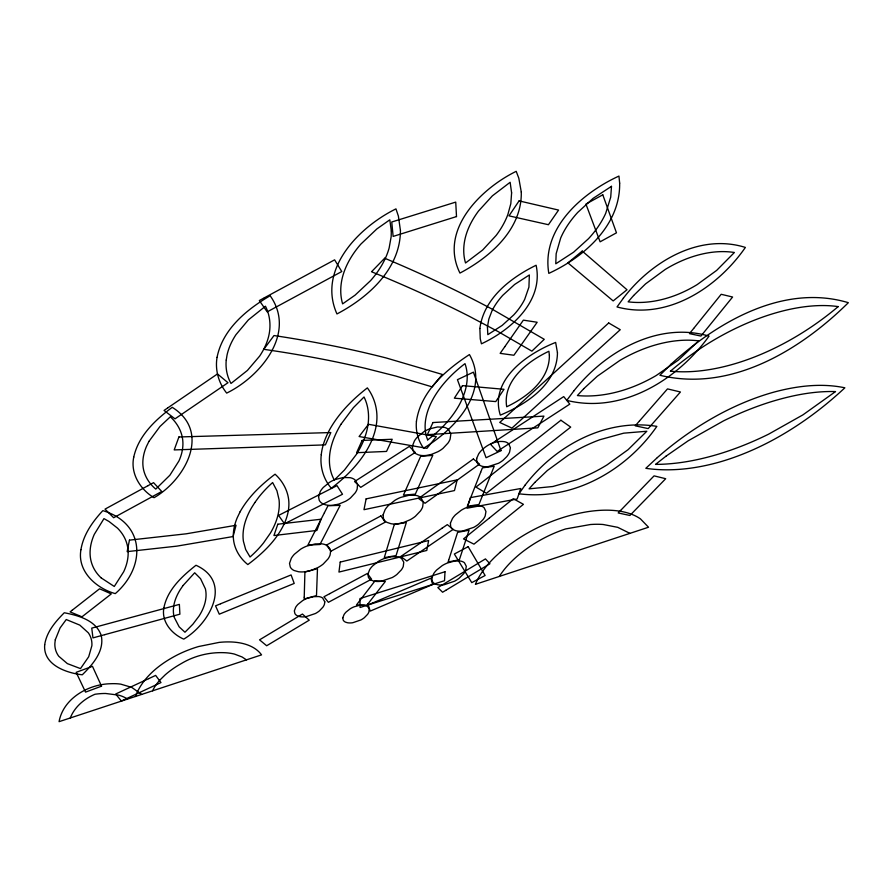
<?xml version="1.0" encoding="UTF-8"?>
<svg xmlns="http://www.w3.org/2000/svg" width="893" height="893" viewBox="0 0 893 893"><rect width="100%" height="100%" fill="white"/><g stroke="black" fill="none" stroke-linecap="round" stroke-linejoin="round"><path stroke-width="1.34" d="M70.313 717.95C74.566 706.921 84.288 698.75 95.004 694.252A47.139 23.944 -18.9 0 1 105.631 693.481L118.512 695.111A53.837 27.281 -18.9 0 1 127.509 699.085M135.379 696.495C142.69 677.218 159.97 663.745 177.83 654.669A65.524 33.733 -21.1 0 1 198.637 646.521L219.165 642.391A64.575 33.253 -21.1 0 1 237.225 642.469C246.368 643.674 255.945 647.146 261.56 654.87L59.072 721.667C63.28 698.493 88.195 684.272 110.352 683.737A44.416 22.749 -19.1 0 1 120.789 684.15L131.718 687.387L141.652 694.419M340.947 424.309L353.394 407.677L364.031 396.983C368.675 406.293 369.512 417.098 367.592 427.234A119.651 73.505 -22.6 0 1 356.497 454.269L344.441 470.042L334.317 480.043C329.484 471.493 328.512 461.268 330.12 451.702A112.339 66.272 -27.2 0 1 340.947 424.309M263.815 349.308L273.995 335.545A1231.927 514.58 -14.4 0 1 385.988 357.914L442.325 374.435L432.167 386.881L395.532 375.986L365.628 368.407A1246.929 513.855 -14.4 0 0 263.803 349.319M629.933 533.355L617.744 527.339L603.121 524.492A90.695 45.186 -28.1 0 0 590.396 524.526L565.582 528.946A74.543 37.372 -28.3 0 0 499.299 576.476M246.446 659.86L242.07 656.969L234.468 654.089A54.64 28.051 -21.1 0 0 225.862 652.772C210.413 651.834 194.841 655.495 181.525 663.443A59.998 30.742 -21.2 0 0 165.227 674.818L159.981 679.964A57.398 29.436 -21.2 0 0 152.603 690.814M101.322 578.005L114.282 586.467L123.669 571.788A99.871 57.599 -16.9 0 0 117.441 528.087L109.058 521.512L103.968 518.621L94.301 534.338A95.25 55.634 -20.5 0 0 101.3 578.017M670.409 371.231A156.643 80.649 -32.9 0 1 838.203 306.612M838.259 306.545A179.839 103.063 -36.2 0 1 670.464 371.164M427.669 439.881A95.852 58.759 -26.1 0 0 464.985 363.641A91.354 53.513 -29.2 0 0 427.658 439.858M549.374 355.068C549.72 379.86 527.004 397.095 506.699 406.784C502.424 380.463 527.863 361.241 548.894 351.262L549.374 355.068M324.795 601.837L324.416 604.338A17.291 9.243 -23.4 0 1 322.953 607.14L319.337 610.935A15.17 8.104 -23.4 0 1 315.396 613.524L306.154 616.65A16.688 8.919 -23.4 0 1 299.747 616.605L297.682 615.958A15.661 8.372 -23.4 0 1 294.88 613.524L294.333 610.935L295.661 607.307A18.016 9.622 -23.4 0 1 297.961 604.36L302.604 600.643A15.159 8.104 -23.4 0 1 307.125 598.377L313.387 596.68L318.689 596.557A15.136 8.093 -23.4 0 1 322.607 597.964L324.795 601.837M44.695 644.802C42.909 664.838 66.182 672.942 82.29 674.795C92.526 664.693 104.492 651.31 101.3 635.738C96.321 620.356 78.439 615.489 64.274 612.754C55.444 621.64 46.514 631.954 44.695 644.802M330.611 551.483L330.086 554.988A23.24 12.926 -23.5 0 1 328.088 558.862L323.199 564.063A20.483 11.386 -23.5 0 1 317.897 567.557L311.199 570.37L305.495 571.665A22.515 12.524 -23.5 0 1 298.429 571.732L294.065 570.493A21.097 11.732 -23.5 0 1 290.281 567.022L289.522 563.371L291.297 558.315A24.111 13.395 -23.6 0 1 294.4 554.24L300.673 549.162A20.494 11.397 -23.5 0 1 306.79 546.103L315.229 543.904L322.384 543.904A20.494 11.408 -23.6 0 1 327.686 545.991L330.008 548.905L330.611 551.483M318.544 496.452L319.181 500.125A20.159 11.721 -24.5 0 0 322.697 503.719L325.331 504.757A21.477 12.491 -24.5 0 0 333.513 505.204L338.938 504.043L345.379 501.375A19.523 11.341 -24.5 0 0 350.48 497.97L355.202 492.858A22.269 12.948 -24.4 0 0 357.167 489.018L357.557 484.162L355.068 479.921A19.49 11.341 -24.5 0 0 350.112 477.677L343.325 477.498L335.255 479.508A19.512 11.352 -24.5 0 0 329.394 482.432L323.355 487.388A23.185 13.462 -24.5 0 0 320.319 491.418L318.544 496.452M487.444 326.994L487.812 334.663L502.156 325.432L513.81 314.849A61.628 39.225 -29.9 0 0 524.693 299.322L528.924 287.133L529.359 274.955L514.636 284.465L502.737 295.349A59.708 36.635 -31.2 0 0 491.887 311.065L488.828 319.08L487.444 326.994M521.278 192.028C522.104 229.311 490.29 257.05 459.951 273.079C438.697 230.427 480.512 188.825 516.199 171.333L518.811 178.198L521.278 192.028M619.653 183.132C620.367 225.304 584.256 257.05 548.815 273.37C541.147 228.418 582.024 193 618.949 176.066L619.653 183.132M611.493 186.336L610.723 197.141L605.722 213.282A81.765 53.334 -33 0 1 588.509 238.688L573.607 252.194L555.77 263.803L556.16 253.701L560.67 238.063A78.484 48.479 -34.3 0 1 577.76 212.389L593.052 198.391L611.493 186.336M304.223 597.216L304.178 598.991L316.49 595.575L317.473 568.662L304.915 572.078L304.223 597.216M511.611 192.877L510.818 203.66L507.883 214.454A81.91 55.623 -30.4 0 1 496.14 235.439L482.666 250.007L465.532 262.988C462.507 252.953 463.512 242.103 466.927 232.292A78.885 51.068 -32.7 0 1 478.525 211.027L492.344 195.88L510.137 182.284L511.611 192.877M479.865 328.468L480.255 338.804L481.439 343.816C510.874 330.053 543.792 301.287 536.113 265.243C510.606 277.768 483.749 298.362 479.865 328.468M391.324 231.008L391.167 236.667L389.136 248.008A91.622 63.481 -25.6 0 1 370.573 280.636L355.046 295.181L342.611 303.866C340.043 295.192 340.255 285.905 342.466 277.187A87.146 57.599 -29 0 1 360.85 244.113L376.879 228.921L389.806 219.823L391.324 231.008M342.8 617.755L343.18 620.021A13.708 7.177 -24.3 0 0 345.502 622.142L347.265 622.7A14.601 7.646 -24.3 0 0 352.78 622.722L360.861 619.965A13.216 6.921 -24.3 0 0 364.344 617.699L367.559 614.384A15.047 7.881 -24.3 0 0 368.898 611.939L369.189 608.914L367.514 606.38A13.339 6.988 -24.3 0 0 364.165 605.175L359.6 605.287L354.197 606.782A13.328 6.977 -24.3 0 0 350.235 608.758L346.127 612.006A15.627 8.182 -24.3 0 0 344.051 614.574L342.8 617.755M416.439 421.306C415.502 430.761 418.002 440.461 423.583 448.174C453.89 430.158 490.681 391.882 469.439 354.554C445.663 370.171 420.715 391.514 416.439 421.306M557.455 352.757C557.076 384.325 526.412 404.228 500.303 415.145C489.297 379.804 527.283 353.617 555.647 342.432L557.455 352.757M400.444 230.539C400.354 268.748 368.363 297.447 336.951 313.945C317.048 269.563 358.941 227.101 395.956 208.873L398.378 216.073L400.444 230.539M226.242 360.069C225.416 368.117 227.001 376.388 230.997 383.454L247.417 370.439L259.584 356.173A83.953 56.237 -21 0 0 268.715 336.081C271.104 326.124 270.099 315.374 265.455 306.221L248.399 319.873L235.953 334.708A80.024 52.162 -24.5 0 0 227.045 355.057L226.242 360.069M367.938 574.02L368.385 577.213A18.641 10.035 -25.1 0 0 371.466 580.26L373.821 581.086A19.869 10.705 -25.1 0 0 381.244 581.254L392.15 577.581A18.061 9.723 -25.1 0 0 396.894 574.467L401.359 569.868A20.595 11.096 -25.1 0 0 403.256 566.452L403.77 562.199L401.627 558.56A18.027 9.711 -25.1 0 0 397.195 556.752L391.034 556.785L383.655 558.761A18.05 9.723 -25.1 0 0 378.241 561.474L372.593 565.972A21.443 11.542 -25.1 0 0 369.713 569.567L367.938 574.02M321.257 454.671C319.839 466.648 323.355 479.106 331.314 488.248C345.089 477.71 357.713 465.309 366.71 450.373A113.165 69.341 -23 0 0 376.411 424.287C378.331 411.55 375.105 398.211 367.358 387.886C352.902 399.126 339.653 412.332 330.41 428.272A107.283 63.515 -26.9 0 0 321.257 454.671M445.004 571.743L444.524 580.696L360.08 607.474L359.957 598.578L445.004 571.743M383.052 514.915L383.521 518.699A20.952 11.765 -25.8 0 0 386.915 522.36L391.034 523.733A22.37 12.558 -25.8 0 0 397.831 523.8L403.402 522.572L410.032 519.793A20.338 11.419 -25.8 0 0 415.379 516.277L420.436 510.986A23.084 12.971 -25.8 0 0 422.635 507.012L423.282 502L420.949 497.658A20.36 11.442 -25.9 0 0 416.004 495.392L409.117 495.258L400.857 497.368A20.349 11.43 -25.8 0 0 394.762 500.415L388.377 505.55A23.955 13.44 -25.9 0 0 385.106 509.713L383.052 514.915M163.843 608.01C161.309 621.807 171.746 633.952 183.757 639.12C209.04 624.207 233.43 582.325 195.991 565.258C182.027 576.309 167.359 589.726 163.843 608.01M80.939 549.686C77.032 571.286 96.154 588.353 115.286 593.622C145.849 567.088 145.693 523.432 102.829 510.629C92.638 521.635 83.384 534.561 80.939 549.686M412.376 446.098L412.745 449.927A20.081 11.765 -27 0 0 415.892 453.722L418.359 454.85A21.399 12.535 -27 0 0 426.218 455.463L431.531 454.37L437.905 451.724A19.456 11.386 -27 0 0 443.062 448.308L447.962 443.095A22.18 12.993 -27 0 0 450.105 439.155L450.82 434.121L448.699 429.689A19.423 11.375 -27.1 0 0 444.067 427.267L437.537 426.954L429.633 428.874A19.445 11.397 -27 0 0 423.784 431.788L417.623 436.811A23.095 13.518 -27.1 0 0 414.43 440.919L412.376 446.098M217.055 357.39C214.889 370.003 218.685 383.175 226.677 393.099C260.533 376.567 296.71 333.089 270.144 295.728C246.647 309.536 222.58 329.249 217.055 357.39M431.888 577.771L432.156 580.874A18.061 9.477 -26.3 0 0 434.924 583.81L437.101 584.614A19.233 10.102 -26.3 0 0 444.111 584.759L454.593 581.187A17.492 9.176 -26.3 0 0 459.225 578.162L463.657 573.708A19.936 10.47 -26.3 0 0 465.621 570.393L466.302 566.285L464.46 562.769A17.458 9.164 -26.3 0 0 460.353 561.027L454.537 561.072L447.46 562.992A17.48 9.176 -26.3 0 0 442.225 565.626L436.677 569.991A20.762 10.895 -26.3 0 0 433.786 573.473L431.888 577.771M450.418 523.131L450.652 526.49A18.686 10.18 -27.1 0 0 453.443 529.728L455.676 530.654A19.903 10.85 -27.1 0 0 462.864 530.978L473.692 527.372A18.094 9.856 -27.1 0 0 478.503 524.224L483.124 519.514A20.628 11.241 -27.1 0 0 485.178 515.975L485.959 511.544L484.118 507.704A18.061 9.845 -27.1 0 0 479.932 505.706L473.949 505.617L466.659 507.525A18.083 9.856 -27.1 0 0 461.234 510.249L455.463 514.826A21.488 11.698 -27.1 0 0 452.427 518.52L450.418 523.131M133.749 457.127C130.222 473.491 140.257 489.52 154.042 497.714C185.041 479.887 211.73 432.022 172.237 407.32C155.371 419.877 138.382 435.751 133.749 457.127M55.288 639.801L54.864 643.462A64.832 35.396 -19.2 0 0 58.782 656.277L67.355 663.611L80.493 668.611L88.697 656.757L91.879 645.695A66.64 35.932 -17.4 0 0 88.34 632.836L79.823 625.122L66.249 619.541L60.065 627.98L55.288 639.801M476.672 458.444L476.829 461.793A17.793 10.08 -28.2 0 0 479.396 465.108L481.483 466.09A18.954 10.738 -28.2 0 0 488.259 466.604L498.506 463.277A17.313 9.801 -28.2 0 0 503.094 460.241L506.621 456.803A19.735 11.185 -28.2 0 0 509.579 452.148L510.394 447.75L508.742 443.854A17.112 9.7 -28.3 0 0 504.846 441.756C496.318 440.271 487.556 444.323 481.584 450.284A20.617 11.665 -28.3 0 0 478.659 453.901L476.672 458.444M340.211 562.088L338.949 572.067L426.776 550.456L428.629 540.522L340.211 562.088M366.119 498.874L363.976 509.691L454.47 490.57L457.205 479.854L366.119 498.874M129.452 540.131L127.152 551.628L176.881 546.136L233.084 536.548L236.042 525.274L186.213 533.813L129.452 540.131M394.293 524.559L384.269 557.645L396.079 555.558L406.326 522.528L394.293 524.559M448.71 560.045L448.096 561.998L459.359 559.777L469.071 530.196L457.607 532.373L448.71 560.045M470.477 497.602L467.106 508.184L517.136 498.997L520.798 488.504L470.477 497.602M277.801 524.213L273.939 535.532L316.892 530.442L320.989 519.235L277.801 524.213M178.913 436.967L174.202 449.916L325.387 444.881L330.834 432.558L178.913 436.967M480.646 472.341L467.329 506.275L478.927 504.534L494.22 466.224L482.41 467.865L480.646 472.341M416.607 465.465L403.402 495.168L415.323 494.119L432.781 455.363L420.681 456.29L416.607 465.465M362.134 440.416L356.586 452.695L386.535 451.434L392.217 439.267L362.134 440.416M432.96 422.545L427.356 434.679L537.843 427.836L543.937 416.127L432.96 422.545M240.139 511.722L237.181 517.862A94.546 54.339 -24 0 0 233.307 535.476C233.106 546.851 239.034 557.589 247.83 564.566C262.631 553.526 276.607 540.287 284.454 523.287A99.19 58.012 -20.8 0 0 288.852 505.728C289.511 493.74 283.84 482.164 275.077 474.194C261.392 484.531 248.578 496.62 240.139 511.722M148.964 441.365L146.53 446.299A78.484 48.59 -21.6 0 0 142.925 465.286C143.561 474.629 148.651 483.191 155.773 489.096L169.871 475.243L178.924 460.978A81.966 51.124 -18.3 0 0 182.886 442.124C182.496 432.357 177.473 423.293 170.329 416.797L159.959 426.508L148.964 441.365M324.449 512.66L307.906 545.065L319.94 544.507L340.177 505.338L327.977 505.739L324.449 512.66M254.84 502.547L251.625 507.626A102.315 58.614 -24.4 0 0 243.409 541.236L245.687 549.552L250.051 556.998A105.274 61.628 -20.4 0 0 263.524 542.944L270.3 533.255A108.801 63.749 -20.4 0 0 279.04 499.634L276.942 490.77L272.622 482.544A99.29 56.929 -24.4 0 0 258.546 497.479L254.84 502.547M462.507 385.631L454.347 398.178L495.76 401.582L504.009 389.292L462.507 385.631M519.079 200.892L508.977 215.86L548.436 224.712L558.571 210.078L519.079 200.892M183.043 585.54L180.174 589.771A79.365 43.634 -22.1 0 0 174.191 617.242L179.169 626.864L184.963 632.233L192.91 624.196L199.027 616.092A82.993 45.833 -19.4 0 0 205.39 588.855L200.568 578.697L194.685 572.781L183.043 585.54M504.757 346.752L500.147 353.371L513.899 355.247L537.162 322.261L523.365 320.14L504.757 346.752M525.129 485.078L518.967 493.773C573.183 500.884 626.551 470.187 656.857 426.374C606.28 418.103 555.39 445.529 525.129 485.078M623.392 298.128L617.018 306.946C667.462 320.632 717.559 287.602 745.376 247.428C698.962 232.883 650.964 261.973 623.392 298.128M573.797 390.967L566.776 400.377C622.175 414.162 677.508 379.882 709.042 336.114C657.929 321.123 604.963 351.585 573.797 390.967M368.485 424.287L359.086 436.532L426.954 448.342L436.353 436.565L368.485 424.287M367.949 603.88L366.733 605.465L356.497 604.907L375.093 580.774L385.352 581.455L367.949 603.88M693.66 328.445L689.474 333.636L700.916 336.069L732.606 297.023L721.187 294.288L693.66 328.445M633.617 295.516L628.125 301.834C644.579 303.899 661.311 300.852 676.648 294.857A85.348 51.325 -35.1 0 0 697.199 284.577L716.666 270.389L734.403 252.485C718.139 249.973 701.496 253.065 686.282 258.937A80.504 46.045 -33.8 0 0 665.263 269.429L645.539 283.907L633.617 295.516M639.488 420.949L635.236 425.827L648.206 428.595L680.433 391.994L667.506 388.89L639.488 420.949M534.773 482.466L529.091 488.851L552.856 486.506L576.599 479.809A98.353 55.132 -30.2 0 0 607.05 464.885L628.103 449.659L646.822 431.252L623.738 433.161L599.817 439.736A91.946 48.255 -29.7 0 0 568.662 454.972L547.364 470.499L534.773 482.466M583.654 388.779L577.38 395.566C593.399 397.039 609.562 394.617 624.821 389.728A98.956 57.721 -32.7 0 0 656.165 375.551L678.345 360.125L698.616 340.847C682.899 338.916 666.948 341.293 651.935 346.004A92.504 50.711 -31.6 0 0 619.831 360.459L597.294 376.243L583.654 388.779M620.568 510.483L618.179 512.95L629.9 515.473L665.698 478.704L654.067 475.869L620.568 510.483M384.682 258.222L371.533 271.751A2970.654 935.429 -8.8 0 1 469.685 316.513L497.847 331.437L531.882 351.15L544.25 339.318L491.987 309.078A2961.445 942.774 -8.7 0 0 384.671 258.233M671.045 364.221L659.894 375.261C730.407 392.451 799.882 350.536 848.35 302.682C783.607 283.315 717.604 321.86 671.045 364.221M657.348 457.584L645.806 468.323C670.464 471.884 695.636 468.78 719.49 462.061A168.442 90.662 -34 0 0 770.603 441.254C797.639 426.899 822.52 408.67 844.878 387.796C821.437 382.907 797.125 385.91 774.22 392.038A150.404 73.583 -31.8 0 0 721.097 413.392C698.214 425.559 676.816 440.472 657.348 457.584M500.281 552.086L495.247 556.707A83.663 42.228 -28.1 0 0 475.422 584.323L648.519 527.227L640.415 518.844A109.459 54.596 -28.1 0 0 586.734 511.834C555.033 517.147 524.805 531.335 500.281 552.086M608.691 322.965L499.734 422.445L511.935 428.104L620.255 329.707L608.691 322.965M582.236 251.089L567.915 262.866L613.167 300.93L627.009 289.745L582.236 251.089M489.397 517.996L463.512 538.925L473.971 544.15L523.432 504.333L513.285 498.707L489.397 517.996M72.043 610.343L70.089 611.895L81.977 616.806L111.29 593.912L99.57 588.788L72.043 610.343M560.904 420.246L475.98 487.109L486.395 493.271L570.705 427.111L560.904 420.246M666.022 456.167L655.54 464.393C678.2 464.315 700.625 459.75 722.191 452.997A214.744 118.401 -34.7 0 0 768.717 434.11L802.963 414.843L835.535 391.569C813.646 390.955 791.946 395.387 771.105 401.738A181.837 87.19 -31.5 0 0 723.397 420.949L688.179 440.796L666.022 456.167M473.368 458.98L418.594 498.473L425.079 503.272L479.552 464.059L473.368 458.98M167.627 407.989L164.055 410.445L175.017 418.839L227.994 382.717L217.479 373.944L167.627 407.989M441.979 528.276L400.778 556.484L406.84 561.038L453.131 529.393L447.326 524.615L441.979 528.276M495.436 441.131L490.558 444.323L497.155 451.434L569.801 404.127L563.729 396.604L495.436 441.131M403.078 450.418L354.577 481.55L360.761 487.366L415.223 452.45L409.362 446.388L403.078 450.418M445.752 590.34L442.593 592.238L437.849 587.583L485.446 558.906L489.922 563.74L445.752 590.34M300.003 615.511L259.55 639.846L266.672 645.751L309.246 620.166L302.437 614.049L300.003 615.511M602.786 194.808L585.92 204.073L600.107 241.813L616.471 232.827L602.786 194.808M148.004 485.68L105.017 509.133L113.657 517.728L161.756 491.485L153.563 482.655L148.004 485.68M264.384 297.793L259.327 300.55L267.197 311.869L341.773 271.55L334.618 259.841L264.384 297.793M329.74 593.666L323.936 596.781L328.39 602.317L371.555 579.166L367.369 573.473L329.74 593.666M380.931 515.897L326.458 545.054L331.069 551.137L385.196 522.171L380.931 515.897M468.144 546.672L454.358 554.017L471.761 582.627L485.122 575.494L468.144 546.672M288.439 521.825L284.554 523.823L278.571 515.428L337.007 485.636L342.499 494.253L288.439 521.825M500.973 450.664L486.071 457.741L457.439 379.681L473.413 372.169L500.973 450.664M148.751 678.624L115.699 693.995L121.348 701.027L160.974 682.565L155.65 675.409L148.751 678.624M372.414 603.088L368.195 604.896L370.238 611.102L432.592 584.513L430.928 578.195L372.414 603.088M220.66 603.746L215.548 605.856L219.276 614.183L294.21 583.43L291.096 574.925L220.66 603.746M101.534 686.17L85.549 692.131L76.151 672.34L92.459 666.312L101.534 686.17M456.502 216.575L393.132 236.411L391.759 222L455.731 202.108L456.502 216.575M104.76 634.666L92.95 637.892L91.756 628.114L179.37 604.394L179.895 614.183L104.76 634.666"/></g></svg>
